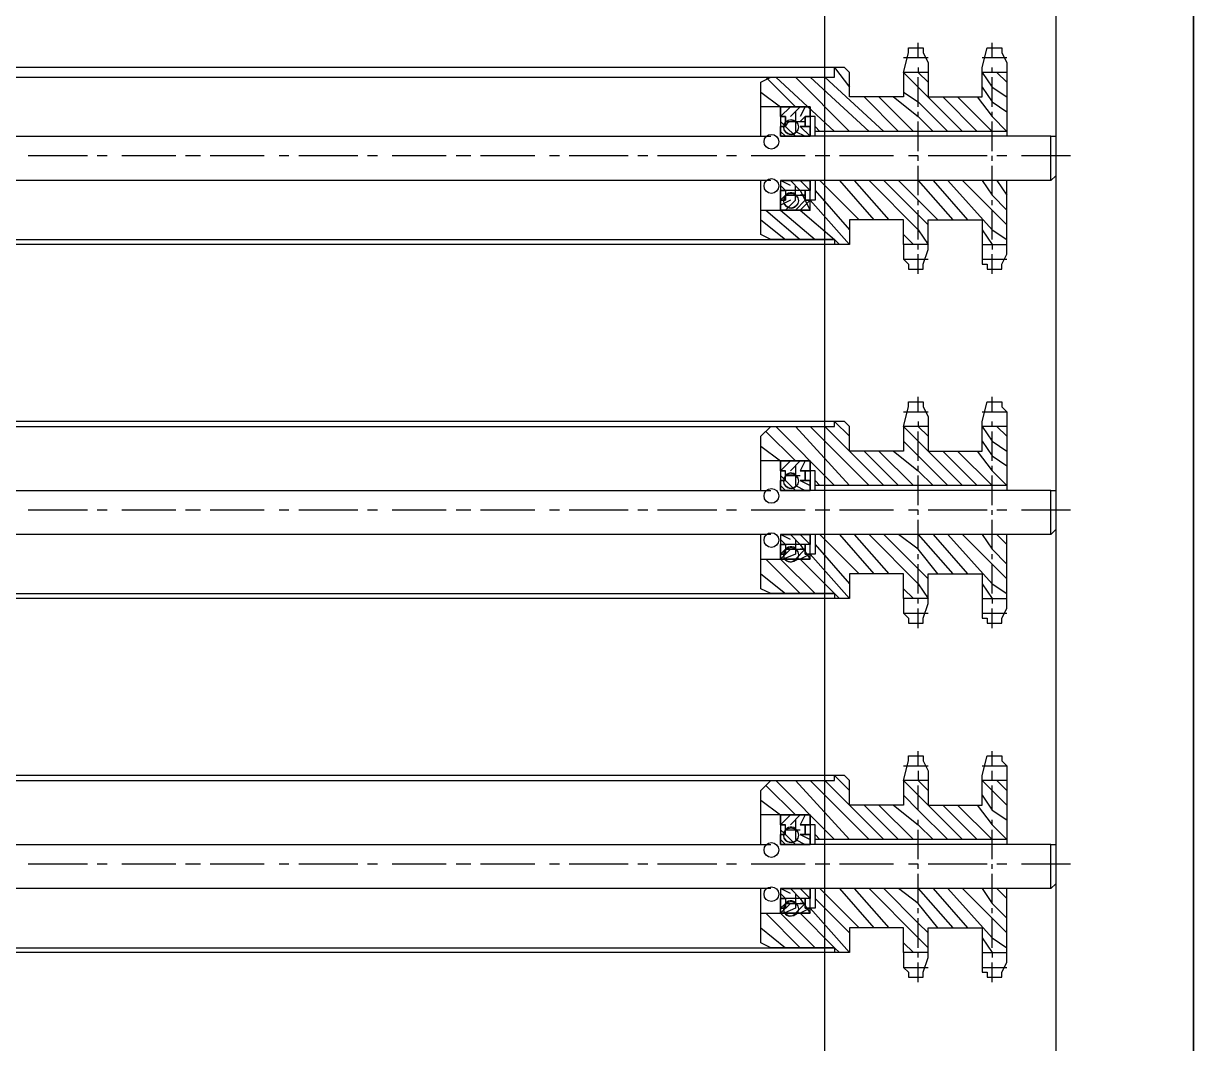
# Model space of a CAD drawing. Header units: millimetres. Extents: x -283029 to -254660, y -24907 to 10674.
# Drawn here: x -279301.25 to -279290.24, y -18406.33 to -18396.73 of the extents above; entities that cross this region are included whole.
import ezdxf

# ---------------------------------------------------------------- set-up
doc = ezdxf.new("R2010")
doc.units = ezdxf.units.MM
doc.header["$LTSCALE"] = 100
doc.layers.add('PDF2_0', color=2, linetype='Continuous')
doc.layers.add('PDF2_3中心线层', color=2, linetype='Continuous')

msp = doc.modelspace()

# ---------------------------------------------------------------- linework, layer by layer
at = {"layer": 'PDF2_0', "color": 7, "lineweight": 25}
for points in [[(-279290.238, -18389.646), (-279290.238, -18412.968), (-279293.708, -18412.968), (-279293.708, -18389.646)], [(-279291.534, -18389.646), (-279291.534, -18412.968), (-279290.238, -18412.968), (-279290.238, -18389.646)]]:
    msp.add_lwpolyline(points, close=True, dxfattribs=at)
at = {"layer": 'PDF2_0', "lineweight": 25}
for points in [[(-279292.829, -18397.05), (-279292.829, -18396.911)], [(-279292.135, -18397.05), (-279292.135, -18396.911)], [(-279292.413, -18397.744), (-279292.829, -18397.328), (-279292.968, -18397.189), (-279292.922, -18397.004), (-279292.922, -18396.957), (-279292.783, -18396.957), (-279292.783, -18397.004), (-279292.737, -18397.096), (-279292.737, -18397.143), (-279292.737, -18397.189), (-279292.737, -18397.235), (-279292.737, -18397.328), (-279292.737, -18397.42), (-279292.552, -18397.42), (-279292.32, -18397.42), (-279292.228, -18397.42), (-279292.228, -18397.374), (-279292.228, -18397.189), (-279292.228, -18397.143), (-279292.181, -18396.957), (-279292.043, -18396.957), (-279292.043, -18397.004), (-279291.996, -18397.096), (-279291.996, -18397.143), (-279291.996, -18397.189), (-279292.228, -18397.189), (-279292.135, -18397.328), (-279291.996, -18397.42)], [(-279292.737, -18397.189), (-279292.968, -18397.189), (-279292.968, -18397.42), (-279293.477, -18397.42), (-279293.477, -18397.189), (-279293.523, -18397.143), (-279293.616, -18397.143), (-279293.477, -18397.328)], [(-279292.968, -18397.05), (-279292.875, -18397.05), (-279292.829, -18397.05), (-279292.737, -18397.05)], [(-279292.829, -18397.143), (-279292.829, -18397.189), (-279292.737, -18397.281)], [(-279292.228, -18397.05), (-279292.135, -18397.05), (-279292.089, -18397.05), (-279291.996, -18397.05)], [(-279292.135, -18397.189), (-279292.135, -18397.143)], [(-279294.31, -18397.79), (-279294.31, -18397.281), (-279294.217, -18397.235), (-279293.616, -18397.235)], [(-279294.264, -18397.235), (-279293.986, -18397.513)], [(-279294.171, -18397.235), (-279293.616, -18397.744)], [(-279293.986, -18397.235), (-279293.477, -18397.744)], [(-279293.847, -18397.235), (-279293.292, -18397.744)], [(-279293.708, -18397.235), (-279293.153, -18397.744)], [(-279292.829, -18397.513), (-279292.829, -18397.235)], [(-279292.135, -18397.513), (-279292.135, -18397.235)], [(-279292.089, -18397.189), (-279291.996, -18397.281)], [(-279291.996, -18397.189), (-279291.996, -18397.79)], [(-279292.228, -18397.328), (-279292.135, -18397.466), (-279291.996, -18397.559)], [(-279294.31, -18397.374), (-279294.125, -18397.513), (-279294.125, -18397.79)], [(-279292.274, -18397.42), (-279292.135, -18397.605), (-279291.996, -18397.744), (-279293.801, -18397.744)], [(-279293.338, -18397.42), (-279293.014, -18397.744)], [(-279293.199, -18397.42), (-279292.875, -18397.744)], [(-279293.061, -18397.42), (-279292.829, -18397.605), (-279292.69, -18397.744)], [(-279292.968, -18397.374), (-279292.829, -18397.466), (-279292.552, -18397.744)], [(-279292.598, -18397.42), (-279292.274, -18397.744)], [(-279292.459, -18397.42), (-279292.135, -18397.744)], [(-279294.31, -18397.513), (-279294.31, -18397.513)], [(-279294.032, -18397.513), (-279294.125, -18397.605), (-279294.125, -18397.513), (-279294.31, -18397.513)], [(-279293.894, -18397.652), (-279293.894, -18397.605), (-279293.847, -18397.605), (-279293.894, -18397.605), (-279293.847, -18397.605), (-279293.847, -18397.513), (-279294.125, -18397.513), (-279293.847, -18397.513), (-279293.847, -18397.79), (-279293.847, -18397.698)], [(-279294.125, -18397.513), (-279294.125, -18397.559)], [(-279293.94, -18397.513), (-279294.032, -18397.605)], [(-279293.986, -18397.559), (-279293.986, -18397.744), (-279293.894, -18397.79)], [(-279293.894, -18397.513), (-279293.94, -18397.605)], [(-279292.829, -18397.605), (-279292.829, -18397.559)], [(-279292.135, -18397.605), (-279292.135, -18397.559)], [(-279294.125, -18397.605), (-279294.079, -18397.605), (-279294.125, -18397.605), (-279294.125, -18397.652), (-279294.079, -18397.698), (-279294.079, -18397.652), (-279294.079, -18397.605), (-279294.079, -18397.652)], [(-279291.58, -18397.79), (-279294.125, -18397.79), (-279294.125, -18397.698), (-279294.079, -18397.698), (-279294.125, -18397.698)], [(-279294.079, -18397.605), (-279294.079, -18397.652), (-279293.94, -18397.652)], [(-279293.94, -18397.698), (-279293.847, -18397.698), (-279293.94, -18397.698)], [(-279293.94, -18397.698), (-279293.847, -18397.79)], [(-279293.894, -18397.605), (-279293.894, -18397.605)], [(-279293.801, -18397.79), (-279293.801, -18397.605), (-279293.847, -18397.605)], [(-279293.801, -18397.698), (-279293.755, -18397.744)], [(-279292.829, -18397.929), (-279292.829, -18397.652)], [(-279292.135, -18397.929), (-279292.135, -18397.652)], [(-279314.763, -18397.79), (-279294.217, -18397.79)], [(-279294.125, -18397.744), (-279294.079, -18397.79)], [(-279294.125, -18397.79), (-279293.847, -18397.79), (-279294.125, -18397.79)], [(-279292.829, -18398.022), (-279292.829, -18397.975)], [(-279292.135, -18398.022), (-279292.135, -18397.975)], [(-279294.217, -18398.207), (-279314.763, -18398.207), (-279314.856, -18398.114)], [(-279292.829, -18398.346), (-279292.829, -18398.068)], [(-279292.135, -18398.346), (-279292.135, -18398.068)], [(-279315.087, -18398.762), (-279314.763, -18398.762), (-279293.616, -18398.762), (-279294.217, -18398.762), (-279294.31, -18398.716), (-279294.31, -18398.207)], [(-279291.58, -18398.207), (-279294.125, -18398.207), (-279293.847, -18398.207), (-279294.125, -18398.207), (-279294.125, -18398.485), (-279293.801, -18398.762)], [(-279294.032, -18398.253), (-279294.125, -18398.207), (-279294.125, -18398.299)], [(-279294.032, -18398.207), (-279293.94, -18398.299), (-279294.125, -18398.299), (-279294.079, -18398.299), (-279294.125, -18398.253)], [(-279292.968, -18398.808), (-279292.968, -18398.947), (-279292.922, -18398.994), (-279292.922, -18399.04), (-279292.875, -18399.04), (-279292.783, -18399.04), (-279292.783, -18398.994), (-279292.737, -18398.855), (-279292.737, -18398.808), (-279292.737, -18398.623), (-279292.737, -18398.577), (-279292.228, -18398.577), (-279292.228, -18398.623), (-279292.228, -18398.67), (-279292.228, -18398.808), (-279292.228, -18398.855), (-279292.228, -18398.901), (-279292.228, -18398.994), (-279292.181, -18398.994), (-279292.181, -18399.04), (-279292.135, -18399.04), (-279292.043, -18399.04), (-279292.043, -18398.994), (-279291.996, -18398.901), (-279291.996, -18398.855), (-279291.996, -18398.808), (-279291.996, -18398.438), (-279291.996, -18398.207), (-279293.801, -18398.207), (-279293.801, -18398.392), (-279293.847, -18398.392), (-279293.94, -18398.485), (-279293.616, -18398.762), (-279293.57, -18398.808)], [(-279293.94, -18398.207), (-279293.847, -18398.299)], [(-279293.894, -18398.207), (-279293.847, -18398.207)], [(-279293.755, -18398.207), (-279293.384, -18398.577)], [(-279293.292, -18398.207), (-279292.829, -18398.67), (-279292.737, -18398.808), (-279292.968, -18398.808), (-279292.968, -18398.577), (-279293.477, -18398.577), (-279293.477, -18398.808), (-279293.523, -18398.808), (-279293.616, -18398.808)], [(-279293.57, -18398.207), (-279293.246, -18398.577)], [(-279293.431, -18398.207), (-279293.107, -18398.577)], [(-279292.737, -18398.623), (-279292.829, -18398.531), (-279293.153, -18398.207)], [(-279292.644, -18398.577), (-279292.829, -18398.392), (-279293.014, -18398.207)], [(-279292.829, -18398.207), (-279292.505, -18398.577)], [(-279292.69, -18398.207), (-279292.366, -18398.577)], [(-279292.552, -18398.207), (-279292.135, -18398.67), (-279291.996, -18398.762)], [(-279291.996, -18398.623), (-279292.135, -18398.485), (-279292.413, -18398.207)], [(-279292.228, -18398.207), (-279292.135, -18398.346), (-279291.996, -18398.485)], [(-279292.089, -18398.207), (-279291.996, -18398.346)], [(-279294.079, -18398.485), (-279293.986, -18398.392), (-279293.986, -18398.253)], [(-279293.894, -18398.346), (-279293.894, -18398.299), (-279293.894, -18398.392), (-279293.894, -18398.346), (-279293.94, -18398.346), (-279293.894, -18398.346), (-279293.894, -18398.392), (-279293.986, -18398.485)], [(-279293.801, -18398.299), (-279293.477, -18398.67)], [(-279294.31, -18398.485), (-279294.125, -18398.485), (-279294.125, -18398.392)], [(-279294.032, -18398.392), (-279294.125, -18398.438)], [(-279294.125, -18398.392), (-279294.125, -18398.392)], [(-279293.847, -18398.485), (-279293.847, -18398.392), (-279293.894, -18398.392), (-279293.847, -18398.392), (-279293.477, -18398.808)], [(-279292.829, -18398.438), (-279292.829, -18398.392)], [(-279292.135, -18398.438), (-279292.135, -18398.392)], [(-279294.31, -18398.577), (-279294.079, -18398.762)], [(-279294.264, -18398.485), (-279293.94, -18398.762)], [(-279294.125, -18398.485), (-279293.847, -18398.485), (-279294.125, -18398.485)], [(-279292.829, -18398.762), (-279292.829, -18398.485)], [(-279292.135, -18398.762), (-279292.135, -18398.485)], [(-279292.228, -18398.67), (-279292.135, -18398.808), (-279292.135, -18398.855)], [(-279292.968, -18398.716), (-279292.875, -18398.808)], [(-279292.829, -18398.855), (-279292.829, -18398.808)], [(-279292.829, -18399.086), (-279292.829, -18398.901)], [(-279292.228, -18398.808), (-279291.996, -18398.808)], [(-279292.135, -18398.808), (-279292.135, -18398.808)], [(-279292.135, -18399.086), (-279292.135, -18398.901)], [(-279292.968, -18398.947), (-279292.875, -18398.947), (-279292.829, -18398.947), (-279292.737, -18398.947)], [(-279292.228, -18398.947), (-279292.135, -18398.947), (-279292.089, -18398.947), (-279291.996, -18398.947)], [(-279292.413, -18401.076), (-279292.829, -18400.659), (-279292.968, -18400.521), (-279292.922, -18400.335), (-279292.922, -18400.289), (-279292.783, -18400.289), (-279292.783, -18400.335), (-279292.737, -18400.428), (-279292.737, -18400.474), (-279292.737, -18400.521), (-279292.737, -18400.567), (-279292.737, -18400.659), (-279292.737, -18400.752), (-279292.552, -18400.752), (-279292.32, -18400.752), (-279292.228, -18400.752), (-279292.228, -18400.706), (-279292.228, -18400.521), (-279292.228, -18400.474), (-279292.181, -18400.289), (-279292.043, -18400.289), (-279292.043, -18400.335), (-279291.996, -18400.382), (-279291.996, -18400.474), (-279291.996, -18400.521), (-279292.228, -18400.521), (-279292.135, -18400.659), (-279291.996, -18400.752)], [(-279292.829, -18400.382), (-279292.829, -18400.243)], [(-279292.135, -18400.382), (-279292.135, -18400.243)], [(-279292.968, -18400.382), (-279292.875, -18400.382), (-279292.829, -18400.382), (-279292.737, -18400.382)], [(-279292.228, -18400.382), (-279292.135, -18400.382), (-279292.089, -18400.382), (-279291.996, -18400.382)], [(-279294.31, -18401.122), (-279294.31, -18400.613), (-279294.217, -18400.521), (-279293.616, -18400.521)], [(-279294.171, -18400.521), (-279293.616, -18401.076)], [(-279293.986, -18400.521), (-279293.477, -18401.076)], [(-279293.847, -18400.521), (-279293.292, -18401.076)], [(-279293.708, -18400.521), (-279293.153, -18401.076)], [(-279292.737, -18400.521), (-279292.968, -18400.521), (-279292.968, -18400.752), (-279293.477, -18400.752), (-279293.477, -18400.521), (-279293.523, -18400.474), (-279293.616, -18400.474), (-279293.477, -18400.613)], [(-279292.829, -18400.474), (-279292.829, -18400.521), (-279292.737, -18400.613)], [(-279292.135, -18400.521), (-279292.135, -18400.474)], [(-279292.089, -18400.521), (-279291.996, -18400.613)], [(-279291.996, -18400.521), (-279291.996, -18401.122)], [(-279294.264, -18400.567), (-279293.986, -18400.844)], [(-279292.968, -18400.659), (-279292.829, -18400.798), (-279292.552, -18401.076)], [(-279292.829, -18400.844), (-279292.829, -18400.567)], [(-279292.228, -18400.659), (-279292.135, -18400.798), (-279291.996, -18400.891)], [(-279292.135, -18400.844), (-279292.135, -18400.567)], [(-279294.31, -18400.706), (-279294.125, -18400.844), (-279294.125, -18401.122)], [(-279292.274, -18400.752), (-279292.135, -18400.937), (-279291.996, -18401.076), (-279293.801, -18401.076)], [(-279293.338, -18400.752), (-279293.014, -18401.076)], [(-279293.199, -18400.752), (-279292.875, -18401.076)], [(-279293.061, -18400.752), (-279292.829, -18400.937), (-279292.69, -18401.076)], [(-279292.598, -18400.752), (-279292.274, -18401.076)], [(-279292.459, -18400.752), (-279292.135, -18401.076)], [(-279294.31, -18400.844), (-279294.31, -18400.844)], [(-279294.032, -18400.844), (-279294.125, -18400.937), (-279294.125, -18400.844), (-279294.31, -18400.844)], [(-279293.894, -18400.937), (-279293.847, -18400.937), (-279293.894, -18400.937), (-279293.847, -18400.937), (-279293.847, -18400.844), (-279294.125, -18400.844), (-279293.847, -18400.844), (-279293.847, -18401.122), (-279293.847, -18401.03)], [(-279294.125, -18400.844), (-279294.125, -18400.891)], [(-279293.94, -18400.844), (-279294.032, -18400.937)], [(-279293.986, -18400.891), (-279293.986, -18401.076), (-279293.894, -18401.122)], [(-279293.894, -18400.844), (-279293.94, -18400.937)], [(-279292.829, -18400.937), (-279292.829, -18400.891)], [(-279292.135, -18400.937), (-279292.135, -18400.891)], [(-279294.125, -18400.937), (-279294.079, -18400.937), (-279294.125, -18400.937), (-279294.125, -18400.983), (-279294.079, -18401.03), (-279294.079, -18400.983), (-279294.079, -18400.937)], [(-279294.079, -18400.937), (-279294.079, -18400.937)], [(-279293.94, -18400.937), (-279293.894, -18400.937), (-279293.94, -18400.937)], [(-279293.894, -18400.937), (-279293.894, -18400.937)], [(-279293.801, -18401.122), (-279293.801, -18400.937), (-279293.847, -18400.937)], [(-279292.829, -18401.261), (-279292.829, -18400.983)], [(-279292.135, -18401.261), (-279292.135, -18400.983)], [(-279291.58, -18401.122), (-279294.125, -18401.122), (-279294.125, -18401.03), (-279294.079, -18401.03), (-279294.125, -18401.03)], [(-279294.125, -18401.076), (-279294.079, -18401.122)], [(-279294.079, -18401.03), (-279293.986, -18401.122)], [(-279293.94, -18401.03), (-279293.847, -18401.03), (-279293.94, -18401.03)], [(-279293.94, -18401.03), (-279293.847, -18401.076)], [(-279293.801, -18401.03), (-279293.755, -18401.076)], [(-279314.763, -18401.122), (-279294.217, -18401.122)], [(-279294.125, -18401.122), (-279293.847, -18401.122), (-279294.125, -18401.122)], [(-279292.829, -18401.353), (-279292.829, -18401.307)], [(-279292.135, -18401.353), (-279292.135, -18401.307)], [(-279292.829, -18401.677), (-279292.829, -18401.4)], [(-279292.135, -18401.677), (-279292.135, -18401.4)], [(-279315.087, -18402.094), (-279314.763, -18402.094), (-279293.616, -18402.094), (-279294.217, -18402.094), (-279294.31, -18402.048), (-279294.31, -18401.539)], [(-279294.217, -18401.539), (-279314.763, -18401.539), (-279314.856, -18401.446)], [(-279294.032, -18401.585), (-279294.125, -18401.539), (-279294.125, -18401.631)], [(-279294.032, -18401.539), (-279293.94, -18401.631), (-279294.125, -18401.631), (-279294.079, -18401.631), (-279294.125, -18401.585)], [(-279291.58, -18401.539), (-279294.125, -18401.539), (-279293.847, -18401.539), (-279294.125, -18401.539), (-279294.125, -18401.77)], [(-279292.968, -18402.14), (-279292.968, -18402.279), (-279292.922, -18402.325), (-279292.922, -18402.371), (-279292.875, -18402.371), (-279292.783, -18402.371), (-279292.783, -18402.325), (-279292.737, -18402.186), (-279292.737, -18402.14), (-279292.737, -18401.955), (-279292.737, -18401.909), (-279292.228, -18401.909), (-279292.228, -18401.955), (-279292.228, -18402.001), (-279292.228, -18402.14), (-279292.228, -18402.186), (-279292.228, -18402.233), (-279292.228, -18402.325), (-279292.181, -18402.325), (-279292.181, -18402.371), (-279292.135, -18402.371), (-279292.043, -18402.371), (-279292.043, -18402.325), (-279291.996, -18402.233), (-279291.996, -18402.186), (-279291.996, -18402.14), (-279291.996, -18401.77), (-279291.996, -18401.539), (-279293.801, -18401.539), (-279293.801, -18401.724), (-279293.847, -18401.724), (-279293.94, -18401.77), (-279293.616, -18402.094), (-279293.57, -18402.14)], [(-279293.94, -18401.539), (-279293.847, -18401.631)], [(-279293.894, -18401.539), (-279293.847, -18401.539)], [(-279293.755, -18401.539), (-279293.384, -18401.909)], [(-279293.292, -18401.539), (-279292.829, -18402.001), (-279292.737, -18402.14), (-279292.968, -18402.14), (-279292.968, -18401.909), (-279293.477, -18401.909), (-279293.477, -18402.14), (-279293.523, -18402.14), (-279293.616, -18402.14)], [(-279293.57, -18401.539), (-279293.246, -18401.909)], [(-279293.431, -18401.539), (-279293.107, -18401.909)], [(-279292.737, -18401.955), (-279292.829, -18401.862), (-279293.153, -18401.539)], [(-279292.644, -18401.909), (-279292.829, -18401.677), (-279293.014, -18401.539)], [(-279292.829, -18401.539), (-279292.505, -18401.909)], [(-279292.69, -18401.539), (-279292.366, -18401.909)], [(-279292.552, -18401.539), (-279292.135, -18402.001), (-279291.996, -18402.094)], [(-279291.996, -18401.955), (-279292.135, -18401.816), (-279292.413, -18401.539)], [(-279292.228, -18401.539), (-279292.135, -18401.677), (-279291.996, -18401.816)], [(-279292.089, -18401.539), (-279291.996, -18401.631)], [(-279293.801, -18401.631), (-279293.477, -18402.001)], [(-279294.31, -18401.77), (-279294.125, -18401.77), (-279294.125, -18401.724)], [(-279294.264, -18401.77), (-279293.94, -18402.094)], [(-279294.032, -18401.677), (-279294.125, -18401.77), (-279293.801, -18402.094)], [(-279294.125, -18401.724), (-279294.125, -18401.724)], [(-279294.125, -18401.77), (-279293.847, -18401.77), (-279294.125, -18401.77)], [(-279293.847, -18401.77), (-279293.847, -18401.724), (-279293.894, -18401.724), (-279293.847, -18401.724), (-279293.477, -18402.14)], [(-279292.829, -18401.77), (-279292.829, -18401.724)], [(-279292.135, -18401.77), (-279292.135, -18401.724)], [(-279292.829, -18402.094), (-279292.829, -18401.816)], [(-279292.135, -18402.094), (-279292.135, -18401.816)], [(-279294.31, -18401.909), (-279294.079, -18402.094)], [(-279292.968, -18402.048), (-279292.875, -18402.14)], [(-279292.228, -18402.001), (-279292.135, -18402.14), (-279292.135, -18402.186)], [(-279292.829, -18402.186), (-279292.829, -18402.14)], [(-279292.228, -18402.14), (-279291.996, -18402.14)], [(-279292.135, -18402.14), (-279292.135, -18402.14)], [(-279292.968, -18402.279), (-279292.875, -18402.279), (-279292.829, -18402.279), (-279292.737, -18402.279)], [(-279292.829, -18402.418), (-279292.829, -18402.233)], [(-279292.228, -18402.279), (-279292.135, -18402.279), (-279292.089, -18402.279), (-279291.996, -18402.279)], [(-279292.135, -18402.418), (-279292.135, -18402.233)], [(-279292.413, -18404.408), (-279292.829, -18403.991), (-279292.968, -18403.852), (-279292.922, -18403.667), (-279292.922, -18403.621), (-279292.783, -18403.621), (-279292.783, -18403.667), (-279292.737, -18403.76), (-279292.737, -18403.806), (-279292.737, -18403.852), (-279292.737, -18403.899), (-279292.737, -18403.991), (-279292.737, -18404.084), (-279292.552, -18404.084), (-279292.32, -18404.084), (-279292.228, -18404.084), (-279292.228, -18404.037), (-279292.228, -18403.852), (-279292.228, -18403.806), (-279292.181, -18403.621), (-279292.043, -18403.621), (-279292.043, -18403.667), (-279291.996, -18403.713), (-279291.996, -18403.806), (-279291.996, -18403.852), (-279292.228, -18403.852), (-279292.135, -18403.945), (-279291.996, -18404.084)], [(-279292.829, -18403.713), (-279292.829, -18403.575)], [(-279292.135, -18403.713), (-279292.135, -18403.575)], [(-279292.968, -18403.713), (-279292.875, -18403.713), (-279292.829, -18403.713), (-279292.737, -18403.713)], [(-279292.228, -18403.713), (-279292.135, -18403.713), (-279292.089, -18403.713), (-279291.996, -18403.713)], [(-279294.31, -18404.454), (-279294.31, -18403.945), (-279294.217, -18403.852), (-279293.616, -18403.852)], [(-279294.171, -18403.852), (-279293.616, -18404.408)], [(-279293.986, -18403.852), (-279293.477, -18404.408)], [(-279293.847, -18403.852), (-279293.292, -18404.408)], [(-279293.708, -18403.852), (-279293.153, -18404.408)], [(-279292.737, -18403.852), (-279292.968, -18403.852), (-279292.968, -18404.084), (-279293.477, -18404.084), (-279293.477, -18403.852), (-279293.523, -18403.806), (-279293.616, -18403.806), (-279293.477, -18403.945)], [(-279292.829, -18403.76), (-279292.829, -18403.852), (-279292.737, -18403.945)], [(-279292.135, -18403.852), (-279292.135, -18403.76)], [(-279292.089, -18403.852), (-279291.996, -18403.945)], [(-279291.996, -18403.852), (-279291.996, -18404.454)], [(-279294.264, -18403.899), (-279293.986, -18404.176)], [(-279292.829, -18404.13), (-279292.829, -18403.899)], [(-279292.135, -18404.13), (-279292.135, -18403.899)], [(-279294.31, -18404.037), (-279294.125, -18404.176), (-279294.125, -18404.454)], [(-279292.274, -18404.084), (-279292.135, -18404.269), (-279291.996, -18404.408), (-279293.801, -18404.408)], [(-279293.338, -18404.084), (-279293.014, -18404.408)], [(-279293.199, -18404.084), (-279292.875, -18404.408)], [(-279293.061, -18404.084), (-279292.829, -18404.269), (-279292.69, -18404.408)], [(-279292.968, -18403.991), (-279292.829, -18404.13), (-279292.552, -18404.408)], [(-279292.598, -18404.084), (-279292.274, -18404.408)], [(-279292.459, -18404.084), (-279292.135, -18404.408)], [(-279292.228, -18403.991), (-279292.135, -18404.13), (-279291.996, -18404.222)], [(-279294.31, -18404.176), (-279294.31, -18404.176)], [(-279294.032, -18404.176), (-279294.125, -18404.269), (-279294.125, -18404.176), (-279294.31, -18404.176)], [(-279293.894, -18404.269), (-279293.847, -18404.269), (-279293.894, -18404.269), (-279293.847, -18404.269), (-279293.847, -18404.176), (-279294.125, -18404.176), (-279293.847, -18404.176), (-279293.847, -18404.454), (-279293.847, -18404.361)], [(-279294.125, -18404.176), (-279294.125, -18404.222)], [(-279293.94, -18404.176), (-279294.032, -18404.269)], [(-279293.894, -18404.176), (-279293.94, -18404.269)], [(-279294.125, -18404.269), (-279294.079, -18404.269), (-279294.125, -18404.269), (-279294.125, -18404.315), (-279294.079, -18404.361), (-279294.079, -18404.315), (-279294.079, -18404.269)], [(-279294.079, -18404.269), (-279294.079, -18404.269)], [(-279293.986, -18404.222), (-279293.986, -18404.408), (-279293.894, -18404.454)], [(-279293.94, -18404.269), (-279293.894, -18404.269), (-279293.94, -18404.269)], [(-279293.894, -18404.269), (-279293.894, -18404.269)], [(-279293.801, -18404.454), (-279293.801, -18404.269), (-279293.847, -18404.269)], [(-279292.829, -18404.269), (-279292.829, -18404.222)], [(-279292.135, -18404.269), (-279292.135, -18404.222)], [(-279291.58, -18404.454), (-279294.125, -18404.454), (-279294.125, -18404.361), (-279294.079, -18404.361), (-279294.125, -18404.361)], [(-279294.125, -18404.408), (-279294.079, -18404.454)], [(-279294.079, -18404.361), (-279293.986, -18404.454)], [(-279293.94, -18404.361), (-279293.847, -18404.361), (-279293.94, -18404.361)], [(-279293.94, -18404.361), (-279293.847, -18404.408)], [(-279293.801, -18404.361), (-279293.755, -18404.408)], [(-279292.829, -18404.593), (-279292.829, -18404.315)], [(-279292.135, -18404.593), (-279292.135, -18404.315)], [(-279314.763, -18404.454), (-279294.217, -18404.454)], [(-279294.125, -18404.454), (-279293.847, -18404.454), (-279294.125, -18404.454)], [(-279292.829, -18404.685), (-279292.829, -18404.639)], [(-279292.829, -18405.009), (-279292.829, -18404.731)], [(-279292.135, -18404.685), (-279292.135, -18404.639)], [(-279292.135, -18405.009), (-279292.135, -18404.731)], [(-279293.616, -18405.426), (-279293.616, -18405.472), (-279314.809, -18405.472), (-279315.133, -18405.472), (-279315.179, -18405.426), (-279315.179, -18404.963), (-279315.133, -18404.963), (-279315.133, -18404.917), (-279315.041, -18404.87), (-279315.133, -18404.778)], [(-279294.217, -18404.87), (-279314.763, -18404.87), (-279314.856, -18404.778)], [(-279315.087, -18405.426), (-279314.763, -18405.426), (-279293.616, -18405.426), (-279294.217, -18405.426), (-279294.31, -18405.379), (-279294.31, -18404.87)], [(-279294.032, -18404.917), (-279294.125, -18404.87), (-279294.125, -18404.963)], [(-279294.032, -18404.87), (-279293.94, -18404.963), (-279294.125, -18404.963), (-279294.079, -18404.963), (-279294.125, -18404.917)], [(-279291.58, -18404.87), (-279294.125, -18404.87), (-279293.847, -18404.87), (-279294.125, -18404.87), (-279294.125, -18405.102)], [(-279292.968, -18405.472), (-279292.968, -18405.611), (-279292.922, -18405.657), (-279292.922, -18405.703), (-279292.875, -18405.703), (-279292.783, -18405.703), (-279292.783, -18405.657), (-279292.737, -18405.518), (-279292.737, -18405.472), (-279292.737, -18405.287), (-279292.737, -18405.24), (-279292.228, -18405.24), (-279292.228, -18405.287), (-279292.228, -18405.333), (-279292.228, -18405.472), (-279292.228, -18405.518), (-279292.228, -18405.564), (-279292.228, -18405.657), (-279292.181, -18405.657), (-279292.181, -18405.703), (-279292.135, -18405.703), (-279292.043, -18405.703), (-279292.043, -18405.657), (-279291.996, -18405.564), (-279291.996, -18405.518), (-279291.996, -18405.472), (-279291.996, -18405.102), (-279291.996, -18404.87), (-279293.801, -18404.87), (-279293.801, -18405.055), (-279293.847, -18405.055), (-279293.94, -18405.102), (-279293.616, -18405.426), (-279293.57, -18405.472)], [(-279293.94, -18404.87), (-279293.847, -18404.963)], [(-279293.894, -18404.87), (-279293.847, -18404.87)], [(-279293.801, -18404.963), (-279293.477, -18405.287)], [(-279293.755, -18404.87), (-279293.384, -18405.24)], [(-279293.57, -18404.87), (-279293.246, -18405.24)], [(-279293.431, -18404.87), (-279293.107, -18405.24)], [(-279293.292, -18404.87), (-279292.829, -18405.333), (-279292.737, -18405.426)], [(-279292.737, -18405.287), (-279292.829, -18405.194), (-279293.153, -18404.87)], [(-279292.644, -18405.24), (-279292.829, -18405.009), (-279293.014, -18404.87)], [(-279292.829, -18404.87), (-279292.505, -18405.24)], [(-279292.69, -18404.87), (-279292.366, -18405.24)], [(-279292.552, -18404.87), (-279292.135, -18405.333), (-279291.996, -18405.426)], [(-279291.996, -18405.287), (-279292.135, -18405.148), (-279292.413, -18404.87)], [(-279292.228, -18404.87), (-279292.135, -18405.009), (-279291.996, -18405.148)], [(-279292.089, -18404.87), (-279291.996, -18404.963)], [(-279294.31, -18405.102), (-279294.125, -18405.102), (-279294.125, -18405.055)], [(-279294.032, -18405.009), (-279294.125, -18405.102), (-279293.801, -18405.426)], [(-279294.125, -18405.055), (-279294.125, -18405.055)], [(-279293.847, -18405.102), (-279293.847, -18405.055), (-279293.894, -18405.055), (-279293.847, -18405.055), (-279293.477, -18405.472)], [(-279292.829, -18405.102), (-279292.829, -18405.055)], [(-279292.135, -18405.102), (-279292.135, -18405.055)], [(-279294.264, -18405.102), (-279293.94, -18405.426)], [(-279294.125, -18405.102), (-279293.847, -18405.102), (-279294.125, -18405.102)], [(-279292.829, -18405.426), (-279292.829, -18405.148)], [(-279292.135, -18405.426), (-279292.135, -18405.148)], [(-279294.31, -18405.24), (-279294.079, -18405.426)], [(-279292.737, -18405.472), (-279292.968, -18405.472), (-279292.968, -18405.24), (-279293.477, -18405.24), (-279293.477, -18405.472), (-279293.523, -18405.472), (-279293.616, -18405.472)], [(-279292.968, -18405.379), (-279292.875, -18405.472)], [(-279292.228, -18405.333), (-279292.135, -18405.472), (-279292.135, -18405.518)], [(-279292.829, -18405.518), (-279292.829, -18405.472)], [(-279292.228, -18405.472), (-279291.996, -18405.472)], [(-279292.135, -18405.472), (-279292.135, -18405.472)], [(-279292.968, -18405.611), (-279292.875, -18405.611), (-279292.829, -18405.611), (-279292.737, -18405.611)], [(-279292.829, -18405.749), (-279292.829, -18405.564)], [(-279292.228, -18405.611), (-279292.135, -18405.611), (-279292.089, -18405.611), (-279291.996, -18405.611)], [(-279292.135, -18405.749), (-279292.135, -18405.564)]]:
    msp.add_lwpolyline(points, dxfattribs=at)
for points in [[(-279315.087, -18397.281), (-279314.763, -18397.235), (-279293.616, -18397.235), (-279293.616, -18397.143), (-279314.809, -18397.143), (-279315.133, -18397.189), (-279315.179, -18397.189), (-279315.179, -18397.652, -0.159525), (-279315.164, -18397.698, 0.152501), (-279315.197, -18397.747)], [(-279293.966, -18397.668, 0.577372), (-279294.079, -18397.698), (-279293.986, -18397.79)], [(-279293.616, -18398.762), (-279293.616, -18398.808), (-279314.809, -18398.808), (-279315.133, -18398.808), (-279315.179, -18398.808), (-279315.179, -18398.346, 0.197643), (-279315.177, -18398.4, -0.159525), (-279315.133, -18398.438), (-279315.133, -18398.392)], [(-279293.966, -18398.362, 0.577372), (-279294.079, -18398.346), (-279293.94, -18398.346)], [(-279315.087, -18400.567), (-279314.763, -18400.521), (-279293.616, -18400.521), (-279293.616, -18400.474), (-279314.809, -18400.474), (-279315.133, -18400.521), (-279315.179, -18400.521), (-279315.179, -18400.983, -0.159525), (-279315.164, -18401.03, 0.152501), (-279315.197, -18401.079)], [(-279293.966, -18401, 0.577372), (-279294.079, -18400.983), (-279293.94, -18400.983)], [(-279293.986, -18401.585), (-279293.986, -18401.724), (-279294.086, -18401.764, 0.577372), (-279293.986, -18401.77), (-279293.894, -18401.677), (-279293.894, -18401.631), (-279293.894, -18401.724), (-279293.894, -18401.677), (-279293.94, -18401.677), (-279293.894, -18401.677), (-279293.894, -18401.724)], [(-279293.966, -18401.694, 0.577372), (-279294.079, -18401.677), (-279293.94, -18401.677)], [(-279293.616, -18402.094), (-279293.616, -18402.14), (-279314.809, -18402.14), (-279315.133, -18402.14), (-279315.179, -18402.094), (-279315.179, -18401.677, 0.197643), (-279315.177, -18401.732, -0.159525), (-279315.133, -18401.77), (-279315.133, -18401.724)], [(-279315.087, -18403.899), (-279314.763, -18403.852), (-279293.616, -18403.852), (-279293.616, -18403.806), (-279314.809, -18403.806), (-279315.133, -18403.852), (-279315.179, -18403.852), (-279315.179, -18404.315, -0.159525), (-279315.164, -18404.361, 0.152501), (-279315.197, -18404.411)], [(-279293.966, -18404.332, 0.577372), (-279294.079, -18404.315), (-279293.94, -18404.315)], [(-279293.986, -18404.917), (-279293.986, -18405.055), (-279294.086, -18405.096, 0.577372), (-279293.986, -18405.102), (-279293.894, -18405.009), (-279293.894, -18404.963), (-279293.894, -18405.055), (-279293.894, -18405.009), (-279293.94, -18405.009), (-279293.894, -18405.009), (-279293.894, -18405.055)], [(-279293.966, -18405.026, 0.577372), (-279294.079, -18405.009), (-279293.94, -18405.009)]]:
    msp.add_lwpolyline(points, format="xyb", dxfattribs=at)
for points in [[(-279293.94, -18397.652), (-279293.894, -18397.652), (-279293.894, -18397.605)], [(-279293.894, -18397.605), (-279293.894, -18397.652), (-279293.894, -18397.698), (-279293.894, -18397.652)], [(-279291.534, -18398.161), (-279291.58, -18398.207), (-279291.58, -18397.79), (-279291.534, -18397.79)], [(-279293.847, -18398.485), (-279293.847, -18398.207), (-279293.847, -18398.299), (-279293.94, -18398.299)], [(-279294.079, -18398.392), (-279294.125, -18398.392), (-279294.125, -18398.299), (-279294.079, -18398.299), (-279294.079, -18398.346)], [(-279294.079, -18398.346), (-279294.125, -18398.392), (-279294.079, -18398.392)], [(-279293.894, -18400.937), (-279293.894, -18400.983), (-279293.894, -18401.03), (-279293.894, -18400.983)], [(-279291.534, -18401.492), (-279291.58, -18401.539), (-279291.58, -18401.122), (-279291.534, -18401.122)], [(-279293.847, -18401.77), (-279293.847, -18401.539), (-279293.847, -18401.631), (-279293.94, -18401.631)], [(-279294.079, -18401.724), (-279294.125, -18401.724), (-279294.125, -18401.631), (-279294.079, -18401.631), (-279294.079, -18401.677)], [(-279294.079, -18401.677), (-279294.125, -18401.724), (-279294.079, -18401.724)], [(-279293.894, -18404.269), (-279293.894, -18404.315), (-279293.894, -18404.361), (-279293.894, -18404.315)], [(-279291.534, -18404.824), (-279291.58, -18404.87), (-279291.58, -18404.454), (-279291.534, -18404.454)], [(-279294.079, -18405.055), (-279294.125, -18405.055), (-279294.125, -18404.963), (-279294.079, -18404.963), (-279294.079, -18405.009)], [(-279293.847, -18405.102), (-279293.847, -18404.87), (-279293.847, -18404.963), (-279293.94, -18404.963)], [(-279294.079, -18405.009), (-279294.125, -18405.055), (-279294.079, -18405.055)]]:
    msp.add_lwpolyline(points, close=True, dxfattribs=at)
for centre in [(-279294.026, -18397.703), (-279294.211, -18397.842), (-279294.211, -18398.258), (-279294.026, -18398.397), (-279294.026, -18401.035), (-279294.211, -18401.174), (-279294.211, -18401.59), (-279294.026, -18401.729), (-279294.026, -18404.367), (-279294.211, -18404.506), (-279294.211, -18404.922), (-279294.026, -18405.061)]:
    msp.add_circle(centre, 0.0694, dxfattribs=at)
for centre in [(-279294.026, -18397.703), (-279294.026, -18398.397), (-279294.026, -18401.035), (-279294.026, -18404.367)]:
    msp.add_arc(centre, 0.0694, 209.9982, 330.0018, dxfattribs=at)
at = {"layer": 'PDF2_3中心线层', "lineweight": 25}
for points in [[(-279300.649, -18397.975), (-279301.205, -18397.975)], [(-279300.464, -18397.975), (-279300.557, -18397.975)], [(-279299.817, -18397.975), (-279300.326, -18397.975)], [(-279299.585, -18397.975), (-279299.724, -18397.975)], [(-279298.984, -18397.975), (-279299.493, -18397.975)], [(-279298.752, -18397.975), (-279298.845, -18397.975)], [(-279298.104, -18397.975), (-279298.66, -18397.975)], [(-279297.919, -18397.975), (-279298.012, -18397.975)], [(-279297.271, -18397.975), (-279297.781, -18397.975)], [(-279297.04, -18397.975), (-279297.179, -18397.975)], [(-279296.439, -18397.975), (-279296.948, -18397.975)], [(-279296.207, -18397.975), (-279296.3, -18397.975)], [(-279295.559, -18397.975), (-279296.115, -18397.975)], [(-279295.374, -18397.975), (-279295.467, -18397.975)], [(-279294.726, -18397.975), (-279295.282, -18397.975)], [(-279294.541, -18397.975), (-279294.634, -18397.975)], [(-279293.894, -18397.975), (-279294.403, -18397.975)], [(-279293.662, -18397.975), (-279293.801, -18397.975)], [(-279293.061, -18397.975), (-279293.57, -18397.975)], [(-279292.829, -18397.975), (-279292.922, -18397.975)], [(-279292.181, -18397.975), (-279292.737, -18397.975)], [(-279291.996, -18397.975), (-279292.089, -18397.975)], [(-279291.395, -18397.975), (-279291.857, -18397.975)], [(-279300.649, -18401.307), (-279301.205, -18401.307)], [(-279300.464, -18401.307), (-279300.557, -18401.307)], [(-279299.817, -18401.307), (-279300.326, -18401.307)], [(-279299.585, -18401.307), (-279299.724, -18401.307)], [(-279298.984, -18401.307), (-279299.493, -18401.307)], [(-279298.752, -18401.307), (-279298.845, -18401.307)], [(-279298.104, -18401.307), (-279298.66, -18401.307)], [(-279297.919, -18401.307), (-279298.012, -18401.307)], [(-279297.271, -18401.307), (-279297.781, -18401.307)], [(-279297.04, -18401.307), (-279297.179, -18401.307)], [(-279296.439, -18401.307), (-279296.948, -18401.307)], [(-279296.207, -18401.307), (-279296.3, -18401.307)], [(-279295.559, -18401.307), (-279296.115, -18401.307)], [(-279295.374, -18401.307), (-279295.467, -18401.307)], [(-279294.726, -18401.307), (-279295.282, -18401.307)], [(-279294.541, -18401.307), (-279294.634, -18401.307)], [(-279293.894, -18401.307), (-279294.403, -18401.307)], [(-279293.662, -18401.307), (-279293.801, -18401.307)], [(-279293.061, -18401.307), (-279293.57, -18401.307)], [(-279292.829, -18401.307), (-279292.922, -18401.307)], [(-279292.181, -18401.307), (-279292.737, -18401.307)], [(-279291.996, -18401.307), (-279292.089, -18401.307)], [(-279291.395, -18401.307), (-279291.857, -18401.307)], [(-279300.649, -18404.639), (-279301.205, -18404.639)], [(-279300.464, -18404.639), (-279300.557, -18404.639)], [(-279299.817, -18404.639), (-279300.326, -18404.639)], [(-279299.585, -18404.639), (-279299.724, -18404.639)], [(-279298.984, -18404.639), (-279299.493, -18404.639)], [(-279298.752, -18404.639), (-279298.845, -18404.639)], [(-279298.104, -18404.639), (-279298.66, -18404.639)], [(-279297.919, -18404.639), (-279298.012, -18404.639)], [(-279297.271, -18404.639), (-279297.781, -18404.639)], [(-279297.04, -18404.639), (-279297.179, -18404.639)], [(-279296.439, -18404.639), (-279296.948, -18404.639)], [(-279296.207, -18404.639), (-279296.3, -18404.639)], [(-279295.559, -18404.639), (-279296.115, -18404.639)], [(-279295.374, -18404.639), (-279295.467, -18404.639)], [(-279294.726, -18404.639), (-279295.282, -18404.639)], [(-279294.541, -18404.639), (-279294.634, -18404.639)], [(-279293.894, -18404.639), (-279294.403, -18404.639)], [(-279293.662, -18404.639), (-279293.801, -18404.639)], [(-279293.061, -18404.639), (-279293.57, -18404.639)], [(-279292.829, -18404.639), (-279292.922, -18404.639)], [(-279292.181, -18404.639), (-279292.737, -18404.639)], [(-279291.996, -18404.639), (-279292.089, -18404.639)], [(-279291.395, -18404.639), (-279291.857, -18404.639)]]:
    msp.add_lwpolyline(points, dxfattribs=at)

doc.saveas('drawing.dxf')
